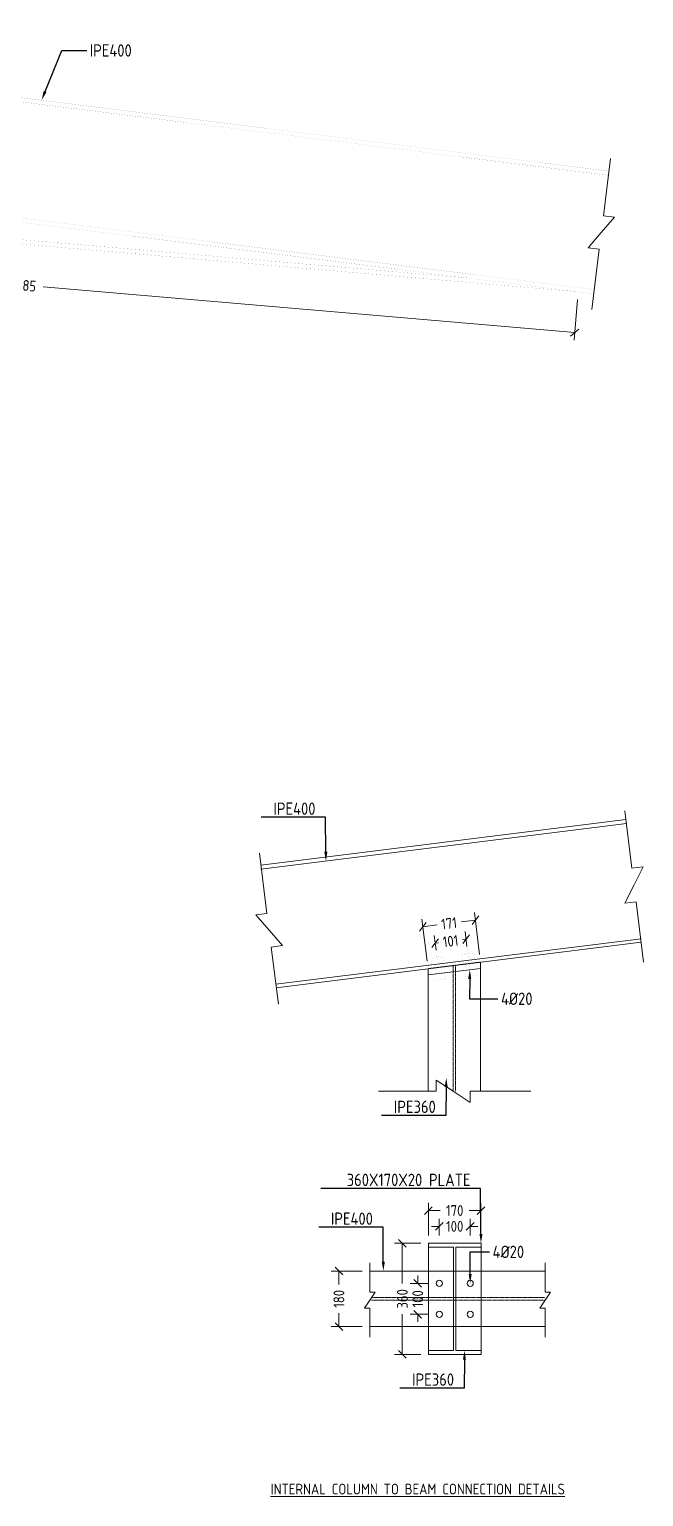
# Model space of a CAD drawing. Header units: millimetres. Extents: x -388065 to 2372687422, y -192755 to 667797.
# Drawn here: x 195968 to 197955, y 562865 to 567615 of the extents above; entities that cross this region are included whole.
import ezdxf
from ezdxf import colors
from ezdxf.entities.mleader import LeaderData, LeaderLine
from ezdxf.math import Vec2, Vec3

# ---------------------------------------------------------------- set-up
doc = ezdxf.new("R2010")
doc.units = ezdxf.units.MM
doc.linetypes.add('DASHDOTED', pattern=[110, 50, -25, 10, -25])
doc.linetypes.add('HIDDEN2', pattern=[4.7625, 3.175, -1.5875])
for name, color, linetype, lineweight in [('STR-DIM', 1, 'Continuous', 9), ('STR-STEEL_IN_SEC', 6, 'Continuous', 15), ('STR-STEEL_IN_SEC_HIDD', 6, 'HIDDEN2', 15), ('STR-TEXT', 7, 'Continuous', 9)]:
    doc.layers.add(name, color=color, linetype=linetype, lineweight=lineweight)
doc.styles.add('MINA_MM_LAYOUT', font='dim.shx', dxfattribs={"height": 250})
doc.styles.add('MINA_MM_STEEL_DETAIL', font='dim.shx', dxfattribs={"height": 35})
doc.dimstyles.new('MINA_MM_STEEL_DET', dxfattribs={"dimtxt": 35, "dimasz": 25, "dimexe": 25, "dimexo": 25, "dimgap": 5, "dimtad": 0, "dimdec": 0, "dimzin": 0, "dimdsep": 46, "dimtxsty": 'MINA_MM_STEEL_DETAIL', "dimblk": 'OBLIQUE', "dimcen": 0.09, "dimclrd": 256, "dimclre": 256, "dimclrt": 7, "dimadec": 0, "dimazin": 0, "dimtfac": 1, "dimtdec": 0, "dimtix": 1, "dimtofl": 0, "dimtmove": 0, "dimatfit": 0, "dimfxl": 1, "dimtolj": 1, "dimtzin": 0, "dimlwd": -1, "dimlwe": -1, "dimarcsym": 0})

# ---------------------------------------------------------------- blocks, each defined once
blk = doc.blocks.new('_OBLIQUE')
at = {"color": 0, "linetype": 'ByBlock'}
blk.add_line((-0.5, -0.5), (0.5, 0.5), dxfattribs=at)
blk = doc.blocks.new('*D2042')
at = {"layer": 'Defpoints', "color": 0, "ltscale": 0.1, "transparency": 16777216}
for p in [(194171.8, 567072), (197744, 566765.4), (197732.7, 566633.5)]:
    blk.add_point(p, dxfattribs=at)
at = {"layer": 'STR-DIM', "ltscale": 0.1, "transparency": 16777216}
for p, q in [((194169.6, 567047), (194158.3, 566915.1)), ((194160.4, 566940), (195880.1, 566792.5)), ((197732.7, 566633.5), (196013, 566781.1)), ((197741.8, 566740.5), (197730.5, 566608.6))]:
    blk.add_line(p, q, dxfattribs=at)
at = {"layer": 'STR-DIM', "ltscale": 0.1, "transparency": 16777216, "xscale": 25, "yscale": 25, "zscale": 25}
for p, rotation in [((194160.4, 566940), 175.0956087054219), ((197732.7, 566633.5), 355.0956087054219)]:
    blk.add_blockref('_OBLIQUE', p, dxfattribs=dict(at, rotation=rotation))
at = {"layer": 'STR-DIM', "color": 7, "ltscale": 0.1, "transparency": 16777216, "insert": (195946.5, 566786.8), "char_height": 35, "attachment_point": 5, "rotation": 355.0956, "style": 'MINA_MM_STEEL_DETAIL'}
blk.add_mtext('\\A1;3585', dxfattribs=at)
blk = doc.blocks.new('*D2088')
at = {"layer": 'Defpoints', "color": 0, "ltscale": 0.1, "transparency": 16777216}
for p in [(197259.2, 563685.1), (197174.6, 563325.1), (197259.2, 563325.1)]:
    blk.add_point(p, dxfattribs=at)
at = {"layer": 'STR-DIM', "ltscale": 0.1, "transparency": 16777216}
for p, q in [((197234.2, 563685.1), (197149.6, 563685.1)), ((197174.6, 563685.1), (197174.6, 563555.1)), ((197174.6, 563325.1), (197174.6, 563455.1)), ((197234.2, 563325.1), (197149.6, 563325.1))]:
    blk.add_line(p, q, dxfattribs=at)
at = {"layer": 'STR-DIM', "ltscale": 0.1, "transparency": 16777216, "xscale": 25, "yscale": 25, "zscale": 25}
for p, rotation in [((197174.6, 563685.1), 90), ((197174.6, 563325.1), 270)]:
    blk.add_blockref('_OBLIQUE', p, dxfattribs=dict(at, rotation=rotation))
at = {"layer": 'STR-DIM', "color": 7, "ltscale": 0.1, "transparency": 16777216, "insert": (197174.6, 563505.1), "char_height": 35, "attachment_point": 5, "rotation": 90, "style": 'MINA_MM_STEEL_DETAIL'}
blk.add_mtext('\\A1;360', dxfattribs=at)
blk = doc.blocks.new('*D2089')
at = {"layer": 'Defpoints', "color": 0, "ltscale": 0.1, "transparency": 16777216}
for p in [(197429.2, 563790.9), (197259.2, 563685.1), (197429.2, 563685.1)]:
    blk.add_point(p, dxfattribs=at)
at = {"layer": 'STR-DIM', "ltscale": 0.1, "transparency": 16777216}
for p, q in [((197259.2, 563710.1), (197259.2, 563815.9)), ((197429.2, 563710.1), (197429.2, 563815.9)), ((197259.2, 563790.9), (197297.6, 563790.9)), ((197429.2, 563790.9), (197390.9, 563790.9))]:
    blk.add_line(p, q, dxfattribs=at)
at = {"layer": 'STR-DIM', "ltscale": 0.1, "transparency": 16777216, "xscale": 25, "yscale": 25, "zscale": 25, "rotation": 180}
blk.add_blockref('_OBLIQUE', (197259.2, 563790.9), dxfattribs=at)
at = {"layer": 'STR-DIM', "ltscale": 0.1, "transparency": 16777216, "xscale": 25, "yscale": 25, "zscale": 25}
blk.add_blockref('_OBLIQUE', (197429.2, 563790.9), dxfattribs=at)
at = {"layer": 'STR-DIM', "color": 7, "ltscale": 0.1, "transparency": 16777216, "insert": (197344.2, 563790.9), "char_height": 35, "attachment_point": 5, "style": 'MINA_MM_STEEL_DETAIL'}
blk.add_mtext('\\A1;170', dxfattribs=at)
blk = doc.blocks.new('*D2090')
at = {"layer": 'Defpoints', "color": 0, "ltscale": 0.1, "transparency": 16777216}
for p in [(197069.3, 563595.1), (196969.5, 563415.1), (197069.3, 563415.1)]:
    blk.add_point(p, dxfattribs=at)
at = {"layer": 'STR-DIM', "ltscale": 0.1, "transparency": 16777216}
for p, q in [((197044.3, 563595.1), (196944.5, 563595.1)), ((196969.5, 563595.1), (196969.5, 563551.7)), ((197044.3, 563415.1), (196944.5, 563415.1)), ((196969.5, 563415.1), (196969.5, 563458.4))]:
    blk.add_line(p, q, dxfattribs=at)
at = {"layer": 'STR-DIM', "ltscale": 0.1, "transparency": 16777216, "xscale": 25, "yscale": 25, "zscale": 25}
for p, rotation in [((196969.5, 563595.1), 90), ((196969.5, 563415.1), 270)]:
    blk.add_blockref('_OBLIQUE', p, dxfattribs=dict(at, rotation=rotation))
at = {"layer": 'STR-DIM', "color": 7, "ltscale": 0.1, "transparency": 16777216, "insert": (196969.5, 563505.1), "char_height": 35, "attachment_point": 5, "rotation": 90, "style": 'MINA_MM_STEEL_DETAIL'}
blk.add_mtext('\\A1;180', dxfattribs=at)
blk = doc.blocks.new('*D2091')
at = {"layer": 'Defpoints', "color": 0, "ltscale": 0.1, "transparency": 16777216}
for p in [(197294.2, 563739.5), (197294.2, 563685.1), (197394.2, 563685.1)]:
    blk.add_point(p, dxfattribs=at)
at = {"layer": 'STR-DIM', "ltscale": 0.1, "transparency": 16777216}
for p, q in [((197294.2, 563710.1), (197294.2, 563764.5)), ((197394.2, 563710.1), (197394.2, 563764.5)), ((197294.2, 563739.5), (197269.2, 563739.5)), ((197394.2, 563739.5), (197419.2, 563739.5))]:
    blk.add_line(p, q, dxfattribs=at)
at = {"layer": 'STR-DIM', "ltscale": 0.1, "transparency": 16777216, "xscale": 25, "yscale": 25, "zscale": 25}
blk.add_blockref('_OBLIQUE', (197294.2, 563739.5), dxfattribs=at)
at = {"layer": 'STR-DIM', "ltscale": 0.1, "transparency": 16777216, "xscale": 25, "yscale": 25, "zscale": 25, "rotation": 180}
blk.add_blockref('_OBLIQUE', (197394.2, 563739.5), dxfattribs=at)
at = {"layer": 'STR-DIM', "color": 7, "ltscale": 0.1, "transparency": 16777216, "insert": (197344.2, 563739.5), "char_height": 35, "attachment_point": 5, "style": 'MINA_MM_STEEL_DETAIL'}
blk.add_mtext('\\A1;100', dxfattribs=at)
blk = doc.blocks.new('*D2092')
at = {"layer": 'Defpoints', "color": 0, "ltscale": 0.1, "transparency": 16777216}
for p in [(197284.2, 563555.1), (197224.6, 563455.1), (197284.2, 563455.1)]:
    blk.add_point(p, dxfattribs=at)
at = {"layer": 'STR-DIM', "ltscale": 0.1, "transparency": 16777216}
for p, q in [((197224.6, 563555.1), (197224.6, 563580.1)), ((197259.2, 563555.1), (197199.6, 563555.1)), ((197259.2, 563455.1), (197199.6, 563455.1)), ((197224.6, 563455.1), (197224.6, 563430.1))]:
    blk.add_line(p, q, dxfattribs=at)
at = {"layer": 'STR-DIM', "ltscale": 0.1, "transparency": 16777216, "xscale": 25, "yscale": 25, "zscale": 25}
for p, rotation in [((197224.6, 563555.1), 270), ((197224.6, 563455.1), 90)]:
    blk.add_blockref('_OBLIQUE', p, dxfattribs=dict(at, rotation=rotation))
at = {"layer": 'STR-DIM', "color": 7, "ltscale": 0.1, "transparency": 16777216, "insert": (197224.6, 563505.1), "char_height": 35, "attachment_point": 5, "rotation": 90, "style": 'MINA_MM_STEEL_DETAIL'}
blk.add_mtext('\\A1;100', dxfattribs=at)
blk = doc.blocks.new('*D2093')
at = {"layer": 'Defpoints', "color": 0, "ltscale": 0.1, "transparency": 16777216}
for p in [(197280.8, 564656.7), (197286.8, 564608.6), (197386.8, 564621.1)]:
    blk.add_point(p, dxfattribs=at)
at = {"layer": 'STR-DIM', "ltscale": 0.1, "transparency": 16777216}
for p, q in [((197283.7, 564633.4), (197277.7, 564681.5)), ((197280.8, 564656.7), (197292, 564658.1)), ((197380.8, 564669.2), (197369.7, 564667.8)), ((197383.7, 564645.9), (197377.7, 564694))]:
    blk.add_line(p, q, dxfattribs=at)
at = {"layer": 'STR-DIM', "ltscale": 0.1, "transparency": 16777216, "xscale": 25, "yscale": 25, "zscale": 25}
for p, rotation in [((197280.8, 564656.7), 187.1162569914693), ((197380.8, 564669.2), 7.116256991469321)]:
    blk.add_blockref('_OBLIQUE', p, dxfattribs=dict(at, rotation=rotation))
at = {"layer": 'STR-DIM', "color": 7, "ltscale": 0.1, "transparency": 16777216, "insert": (197330.8, 564663), "char_height": 35, "attachment_point": 5, "rotation": 7.1163, "style": 'MINA_MM_STEEL_DETAIL'}
blk.add_mtext('\\A1;101', dxfattribs=at)
blk = doc.blocks.new('*D2094')
at = {"layer": 'Defpoints', "color": 0, "ltscale": 0.1, "transparency": 16777216}
for p in [(197241, 564709.8), (197258, 564573.9), (197428, 564595.1)]:
    blk.add_point(p, dxfattribs=at)
at = {"layer": 'STR-DIM', "ltscale": 0.1, "transparency": 16777216}
for p, q in [((197424.9, 564619.9), (197407.9, 564755.9)), ((197254.9, 564598.7), (197237.9, 564734.6)), ((197241, 564709.8), (197287.2, 564715.6)), ((197411, 564731.1), (197364.9, 564725.3))]:
    blk.add_line(p, q, dxfattribs=at)
at = {"layer": 'STR-DIM', "ltscale": 0.1, "transparency": 16777216, "xscale": 25, "yscale": 25, "zscale": 25}
for p, rotation in [((197411, 564731.1), 7.125016348901827), ((197241, 564709.8), 187.1250163489019)]:
    blk.add_blockref('_OBLIQUE', p, dxfattribs=dict(at, rotation=rotation))
at = {"layer": 'STR-DIM', "color": 7, "ltscale": 0.1, "transparency": 16777216, "insert": (197326, 564720.4), "char_height": 35, "attachment_point": 5, "rotation": 7.125, "style": 'MINA_MM_STEEL_DETAIL'}
blk.add_mtext('\\A1;171', dxfattribs=at)

msp = doc.modelspace()

# ---------------------------------------------------------------- linework, layer by layer
at = {"layer": 'STR-DIM', "color": 0, "ltscale": 0.1}
for points in [[(197787.807, 566707.7825), (197811.8289, 566903.4251), (197775.5265, 566907.8825), (197818.4899, 566957.6749), (197861.4534, 567007.4673), (197825.151, 567011.9247), (197847.9263, 567197.4151)], [(197955.443, 564595.2741), (197931.0896, 564790.8757), (197894.7948, 564786.3568), (197924.3367, 564845.1141), (197953.8785, 564903.8714), (197917.5837, 564899.3525), (197894.494, 565084.8041)], [(196712.2108, 564948.0994), (196736.695, 564752.5141), (196700.4033, 564747.971), (196743.4842, 564698.2802), (196786.5652, 564648.5895), (196750.2735, 564644.0463), (196773.4872, 564458.6102)], [(197590.7864, 564176.9172), (197393.6745, 564176.9172), (197393.6745, 564140.3422), (197339.0174, 564176.9172), (197284.3602, 564213.4922), (197284.3602, 564176.9172), (197097.4767, 564176.9172)], [(197069.4099, 563380.6856), (197069.4099, 563474.5664), (197051.9899, 563474.5664), (197069.4099, 563500.5987), (197086.83, 563526.6309), (197069.4099, 563526.6309), (197069.4099, 563621.5854)], [(197636.904, 563380.6856), (197636.904, 563474.5664), (197619.484, 563474.5664), (197636.904, 563500.5987), (197654.324, 563526.6309), (197636.904, 563526.6309), (197636.904, 563621.5854)]]:
    msp.add_lwpolyline(points, dxfattribs=at)
at = {"layer": 'STR-STEEL_IN_SEC'}
for p, q in [((196717.0777, 564909.3683), (197897.9584, 565056.9784)), ((197899.6015, 565043.7816), (196717.0777, 564896.1498)), ((197947.3883, 564670.9295), (196765.3812, 564523.3621)), ((196766.7455, 564512.4639), (197947.3883, 564660.0442))]:
    msp.add_line(p, q, dxfattribs=at)
for points, const_width in [([(194171.8656, 567601.4533), (197841.6224, 567142.7347)], 0.2), ([(194171.8686, 567615.0579), (197843.2968, 567156.1305)], 0.2), ([(194171.7836, 567225.5607), (197795.3575, 566772.6151)], 0.2), ([(194171.7806, 567211.9561), (197793.6831, 566759.2193)], 0.2), ([(197743.9811, 566765.432), (194171.7501, 567071.9561)], 0.2), ([(197743.9811, 566765.432), (194171.7501, 567071.9561)], 0.2), ([(197385.4551, 566810.2477), (194171.7531, 567086.0072)], 0.2), ([(197385.4551, 566810.2477), (194171.7531, 567086.0072)], 0.2), ([(197385.4551, 566810.2477), (194171.7531, 567086.0072)], 0.2), ([(197385.4551, 566810.2477), (194171.7531, 567086.0072)], 0.2), ([(197298.2085, 564517.5661), (197284.3464, 564628.4627)], 0.1), ([(197397.8237, 564533.1481), (197384.3489, 564640.9475)], 0.1), ([(197403.0641, 564571.848), (197399.233, 564602.4967)], 0.1), ([(197283.218, 564556.8673), (197279.385, 564587.5312)], 0.1), ([(197303.0636, 564559.348), (197299.2306, 564590.0119)], 0.1), ([(197383.2185, 564569.3673), (197379.3875, 564600.016)], 0.1)]:
    msp.add_lwpolyline(points, dxfattribs=dict(at, const_width=const_width))
at = {"layer": 'STR-STEEL_IN_SEC', "linetype": 'DASHDOTED', "const_width": 0.2}
msp.add_lwpolyline([(197843.2968, 567156.1305), (197841.6224, 567142.7347)], dxfattribs=at)
at = {"layer": 'STR-STEEL_IN_SEC'}
for points in [[(197266.9816, 564606.1365, 0.1, 0.1, 0), (197269.4623, 564586.2909, 0.1, 0.1, 0), (197309.1534, 564591.2523, 0.1, 0.1, 0), (197306.6727, 564611.0978, 0.1, 0.1, 0)], [(197366.984, 564618.6212, 0.1, 0.1, 0), (197369.4647, 564598.7757, 0.1, 0.1, 0), (197409.1558, 564603.7371, 0.1, 0.1, 0), (197406.6751, 564623.5826, 0.1, 0.1, 0)], [(197315.467, 564540.7428, 0.1, 0.1, 0), (197312.9864, 564560.5883, 0.1, 0.1, 0), (197273.2952, 564555.6269, 0.1, 0.1, 0), (197275.7759, 564535.7814, 0.1, 0.1, 0)], [(197415.4676, 564553.2428, 0.1, 0.1, 0), (197412.9869, 564573.0884, 0.1, 0.1, 0), (197373.2958, 564568.127, 0.1, 0.1, 0), (197375.7764, 564548.2814, 0.1, 0.1, 0)]]:
    msp.add_lwpolyline(points, format="xyseb", close=True, dxfattribs=at)
for points in [[(197296.7499, 564609.8575, 0.1, 0.1, 0), (197296.2538, 564613.8266, 0.1, 0.1, 0), (197276.4082, 564611.3459, 0.1, 0.1, 0), (197276.9043, 564607.3768, 0, 0, 0)], [(197396.7523, 564622.3423, 0.1, 0.1, 0), (197396.2562, 564626.3114, 0.1, 0.1, 0), (197376.4106, 564623.8307, 0.1, 0.1, 0), (197376.9068, 564619.8616, 0, 0, 0)]]:
    msp.add_lwpolyline(points, format="xyseb", dxfattribs=at)
for points in [[(197258.0174, 564553.7172), (197428.0174, 564574.9672)], [(197258.0174, 564573.8728), (197258.0174, 564176.9172)], [(197428.0174, 564176.9172), (197428.0174, 564595.1228)], [(197069.2541, 563595.0737), (197636.7481, 563595.0737)], [(197069.2541, 563415.0737), (197637.0754, 563415.0737)]]:
    msp.add_lwpolyline(points, dxfattribs=at)
for points in [[(197340.2436, 563337.7737), (197259.2436, 563337.7737), (197259.2436, 563325.0737), (197429.2436, 563325.0737), (197429.2436, 563337.7737), (197348.2436, 563337.7737), (197348.2436, 563672.3737), (197429.2436, 563672.3737), (197429.2436, 563685.0737), (197259.2436, 563685.0737), (197259.2436, 563672.3737), (197340.2436, 563672.3737)], [(197259.2436, 563685.0737), (197429.2436, 563685.0737), (197429.2436, 563325.0737), (197259.2436, 563325.0737)]]:
    msp.add_lwpolyline(points, close=True, dxfattribs=at)
for centre in [(197294.2439, 563555.0744), (197394.2439, 563555.0744), (197294.2439, 563455.0744), (197394.2439, 563455.0744)]:
    msp.add_circle(centre, 10, dxfattribs=at)
at = {"layer": 'STR-STEEL_IN_SEC_HIDD', "ltscale": 0.1}
for points in [[(197258.0174, 564573.8728), (197428.0174, 564595.1228)], [(197347.0174, 564176.9172), (197347.0174, 564584.4978), (197339.0174, 564584.4978), (197339.0174, 564176.9172)], [(197075.2819, 563509.3737), (197636.7481, 563509.3737)], [(197075.1442, 563500.7737), (197636.7481, 563500.7737)]]:
    msp.add_lwpolyline(points, dxfattribs=at)

# ---------------------------------------------------------------- texts
at = {"layer": 'STR-TEXT', "color": 7, "ltscale": 10, "insert": (197224.5977, 562889.085), "char_height": 35, "width": 1432.042328, "attachment_point": 5, "style": 'MINA_MM_STEEL_DETAIL'}
msp.add_mtext('\\A1;\\pxqc;{\\LINTERNAL COLUMN TO BEAM CONNECTION DETAILS}', dxfattribs=at)

# ---------------------------------------------------------------- dimensions: what is measured, and where the dimension line sits
at = {"layer": 'STR-DIM', "ltscale": 0.1}
dim = msp.add_aligned_dim(p1=(194171.7501, 567071.9561), p2=(197743.9811, 566765.432), distance=-132.4211, dimstyle='MINA_MM_STEEL_DET', dxfattribs=at)
dim.commit()
dim.dimension.update_dxf_attribs({"geometry": '*D2042', "text_midpoint": (195946.5445, 566786.7578)})
for p1, p2, distance, picture, middle in [((197428.0174, 564595.1228), (197258.0174, 564573.8728), -137.0002, '*D2094', (197326.0246, 564720.4401)), ((197386.8295, 564621.1019), (197286.8271, 564608.6172), -48.4979, '*D2093', (197330.8203, 564662.9838))]:
    dim = msp.add_aligned_dim(p1=p1, p2=p2, distance=distance, dimstyle='MINA_MM_STEEL_DET', override={"dimtmove": 1}, dxfattribs=at)
    dim.commit()
    dim.dimension.update_dxf_attribs({"geometry": picture, "text_midpoint": middle})
for base, p1, p2, picture, middle in [((197429.2436, 563790.8677), (197259.2436, 563685.0737), (197429.2436, 563685.0737), '*D2089', (197344.2436, 563790.8677)), ((197294.2439, 563739.4807), (197394.2439, 563685.0737), (197294.2439, 563685.0737), '*D2091', (197344.2439, 563739.4807))]:
    dim = msp.add_linear_dim(base=base, p1=p1, p2=p2, dimstyle='MINA_MM_STEEL_DET', override={"dimtmove": 1}, dxfattribs=at)
    dim.commit()
    dim.dimension.update_dxf_attribs({"geometry": picture, "text_midpoint": middle})
for base, p1, p2, picture, middle in [((197174.5906, 563325.0737), (197259.2436, 563685.0737), (197259.2436, 563325.0737), '*D2088', (197174.5906, 563505.0737)), ((196969.5373, 563415.0737), (197069.2541, 563595.0737), (197069.2541, 563415.0737), '*D2090', (196969.5373, 563505.0737)), ((197224.5781, 563455.0744), (197284.2439, 563555.0744), (197284.2439, 563455.0744), '*D2092', (197224.5781, 563505.0744))]:
    dim = msp.add_linear_dim(base=base, p1=p1, p2=p2, angle=90, dimstyle='MINA_MM_STEEL_DET', override={"dimtmove": 1}, dxfattribs=at)
    dim.commit()
    dim.dimension.update_dxf_attribs({"geometry": picture, "text_midpoint": middle})

# ---------------------------------------------------------------- leaders
ml = msp.add_multileader_mtext('Standard', dxfattribs=at)
ml.set_content('IPE400', color=7, style='MINA_MM_LAYOUT')
ml.set_leader_properties(linetype='ByLayer')
ml.build(insert=Vec2(0, 0))
ml.multileader.update_dxf_attribs({"text_right_attachment_type": 2, "dogleg_length": 0.36, "arrow_head_size": 30})
ctx = ml.context
ctx.base_point, ctx.char_height, ctx.arrow_head_size, ctx.landing_gap_size, ctx.plane_origin = Vec3(196153.3412, 567546.7244), 40, 30, 10, Vec3(196023.687, 567281.3039)
ctx.right_attachment = 2
notes = []
notes.append((ctx, [(1, (1, 1, 0), (196073.3038, 567546.7244), (1, 0), 80.0374, [(0, [(196007.687, 567386.4039)], 0, [])])]))
ctx.mtext.insert, ctx.mtext.flow_direction = Vec3(196163.3412, 567566.7244), 5
ml = msp.add_multileader_mtext('Standard', dxfattribs=at)
ml.set_content('IPE400', color=7, style='MINA_MM_LAYOUT')
ml.set_leader_properties(linetype='ByLayer')
ml.build(insert=Vec2(0, 0))
ml.multileader.update_dxf_attribs({"text_right_attachment_type": 6, "dogleg_length": 0.36, "arrow_head_size": 30})
ctx = ml.context
ctx.base_point, ctx.char_height, ctx.arrow_head_size, ctx.landing_gap_size, ctx.plane_origin = Vec3(196689.2984, 565091.9884), 40, 30, 10, Vec3(196926.2799, 564932.2657)
ctx.right_attachment, ctx.text_align_type = 6, 2
notes.append((ctx, [(1, (1, 1, 0), (196926.2799, 565063.9884), (-1, 0), 22.6958, [(0, [(196927.5061, 564922.4207)], 0, [])])]))
ctx.mtext.insert, ctx.mtext.alignment, ctx.mtext.flow_direction = Vec3(196893.5841, 565111.9884), 3, 5
ml = msp.add_multileader_mtext('Standard', dxfattribs=at)
ml.set_content('4{\\A1;%%C}20', color=7, style='MINA_MM_LAYOUT')
ml.set_leader_properties(linetype='ByLayer')
ml.build(insert=Vec2(0, 0))
ml.multileader.update_dxf_attribs({"text_right_attachment_type": 6, "dogleg_length": 0.36, "arrow_head_size": 30})
ctx = ml.context
ctx.base_point, ctx.char_height, ctx.arrow_head_size, ctx.landing_gap_size, ctx.plane_origin = Vec3(197484.15, 564476.5923), 40, 30, 10, Vec3(197651.1717, 564580.4527)
ctx.right_attachment = 6
notes.append((ctx, [(0, (1, 1, 0), (197391.4945, 564476.5923), (1, 0), 92.6556, [(0, [(197393.1413, 564570.6077)], 0, [])])]))
ctx.mtext.insert, ctx.mtext.flow_direction = Vec3(197494.15, 564496.5923), 5
ml = msp.add_multileader_mtext('Standard', dxfattribs=at)
ml.set_content('IPE360', color=7, style='MINA_MM_LAYOUT')
ml.set_leader_properties(linetype='ByLayer')
ml.build(insert=Vec2(0, 0))
ml.multileader.update_dxf_attribs({"text_right_attachment_type": 6, "dogleg_length": 0.36, "arrow_head_size": 30})
ctx = ml.context
ctx.base_point, ctx.char_height, ctx.arrow_head_size, ctx.landing_gap_size, ctx.plane_origin = Vec3(197078.629, 564126.6465), 40, 30, 10, Vec3(197315.6105, 564230.5069)
ctx.right_attachment, ctx.text_align_type = 6, 2
notes.append((ctx, [(1, (1, 1, 0), (197315.6105, 564098.6465), (-1, 0), 22.6958, [(0, [(197316.8368, 564220.6618)], 0, [])])]))
ctx.mtext.insert, ctx.mtext.alignment, ctx.mtext.flow_direction = Vec3(197282.9148, 564146.6465), 3, 5
ml = msp.add_multileader_mtext('Standard', dxfattribs=at)
ml.set_content('360X170X20 PLATE', color=7, style='MINA_MM_LAYOUT')
ml.set_leader_properties(linetype='ByLayer')
ml.build(insert=Vec2(0, 0))
ml.multileader.update_dxf_attribs({"text_right_attachment_type": 6, "dogleg_length": 0.36, "arrow_head_size": 30})
ctx = ml.context
ctx.base_point, ctx.char_height, ctx.arrow_head_size, ctx.landing_gap_size, ctx.plane_origin = Vec3(196802.4644, 563890.2581), 40, 30, 10, Vec3(197428.0174, 563694.9187)
ctx.right_attachment, ctx.text_align_type = 6, 2
notes.append((ctx, [(1, (1, 1, 0), (197428.0174, 563862.2581), (-1, 0), 22.6958, [(0, [(197429.2436, 563685.0737)], 0, [])])]))
ctx.mtext.insert, ctx.mtext.alignment, ctx.mtext.flow_direction = Vec3(197395.3216, 563910.2581), 3, 5
ml = msp.add_multileader_mtext('Standard', dxfattribs=at)
ml.set_content('IPE400', color=7, style='MINA_MM_LAYOUT')
ml.set_leader_properties(linetype='ByLayer')
ml.build(insert=Vec2(0, 0))
ml.multileader.update_dxf_attribs({"text_right_attachment_type": 6, "dogleg_length": 0.36, "arrow_head_size": 30})
ctx = ml.context
ctx.base_point, ctx.char_height, ctx.arrow_head_size, ctx.landing_gap_size, ctx.plane_origin = Vec3(196875.15, 563764.6414), 40, 30, 10, Vec3(197112.1315, 563604.9187)
ctx.right_attachment, ctx.text_align_type = 6, 2
notes.append((ctx, [(1, (1, 1, 0), (197112.1315, 563736.6414), (-1, 0), 22.6958, [(0, [(197113.3578, 563595.0737)], 0, [])])]))
ctx.mtext.insert, ctx.mtext.alignment, ctx.mtext.flow_direction = Vec3(197079.4357, 563784.6414), 3, 5
ml = msp.add_multileader_mtext('Standard', dxfattribs=at)
ml.set_content('4{\\A1;%%C}20', color=7, style='MINA_MM_LAYOUT')
ml.set_leader_properties(linetype='ByLayer')
ml.build(insert=Vec2(0, 0))
ml.multileader.update_dxf_attribs({"text_right_attachment_type": 6, "dogleg_length": 0.36, "arrow_head_size": 30})
ctx = ml.context
ctx.base_point, ctx.char_height, ctx.arrow_head_size, ctx.landing_gap_size, ctx.plane_origin = Vec3(197456.9396, 563657.103), 40, 30, 10, Vec3(197393.0176, 563564.9194)
ctx.right_attachment = 6
notes.append((ctx, [(0, (1, 1, 0), (197394.2439, 563657.103), (1, 0), 62.6958, [(0, [(197394.2439, 563555.0744)], 0, [])])]))
ctx.mtext.insert, ctx.mtext.flow_direction = Vec3(197466.9396, 563677.103), 5
ml = msp.add_multileader_mtext('Standard', dxfattribs=at)
ml.set_content('IPE360', color=7, style='MINA_MM_LAYOUT')
ml.set_leader_properties(linetype='ByLayer')
ml.build(insert=Vec2(0, 0))
ml.multileader.update_dxf_attribs({"text_right_attachment_type": 6, "dogleg_length": 0.36, "arrow_head_size": 30})
ctx = ml.context
ctx.base_point, ctx.char_height, ctx.arrow_head_size, ctx.landing_gap_size, ctx.plane_origin = Vec3(197137.726, 563243.7583), 40, 30, 10, Vec3(197374.7075, 563347.6187)
ctx.right_attachment, ctx.text_align_type = 6, 2
notes.append((ctx, [(1, (1, 1, 0), (197374.7075, 563215.7583), (-1, 0), 22.6958, [(0, [(197375.9338, 563337.7737)], 0, [])])]))
ctx.mtext.insert, ctx.mtext.alignment, ctx.mtext.flow_direction = Vec3(197342.0117, 563263.7583), 3, 5
for ctx, leaders in notes:
    for number, flags, end, landing, length, lines in leaders:
        leader = LeaderData()
        leader.index, (leader.has_last_leader_line, leader.has_dogleg_vector, leader.attachment_direction) = number, flags
        leader.last_leader_point, leader.dogleg_vector, leader.dogleg_length = Vec3(end), Vec3(landing), length
        for number, points, colour, breaks in lines:
            line = LeaderLine()
            line.index, line.vertices, line.color, line.breaks = number, Vec3.list(points), colors.encode_raw_color(colour), breaks
            leader.lines.append(line)
        ctx.leaders.append(leader)

doc.saveas('drawing.dxf')
